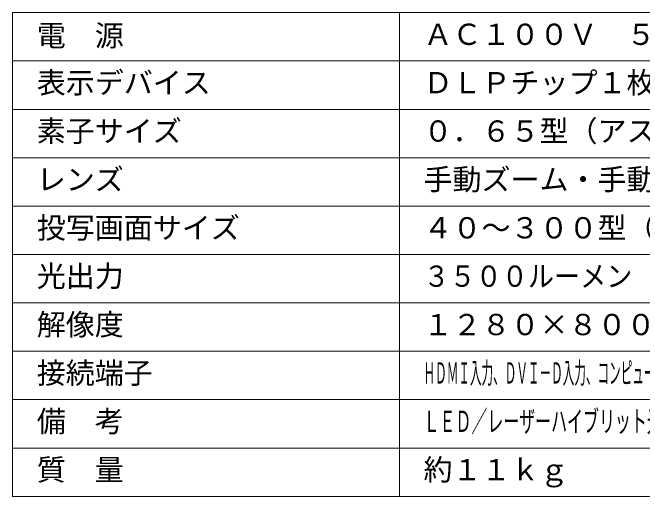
# Model space of a CAD drawing. Units: millimetres, scale not verified. Extents: x -62 to 63, y -57 to 57.
# Drawn here: x -62.5 to 2.6, y -56.5 to -6.5 of the extents above; entities that cross this region are included whole.
import ezdxf
from ezdxf.enums import TextEntityAlignment as Align

# ---------------------------------------------------------------- set-up
doc = ezdxf.new("R2010")
doc.units = ezdxf.units.MM
doc.header["$LTSCALE"] = 0.125
doc.layers.add('0-1_MOJI1', color=7, linetype='Continuous')
doc.layers.add('0-2_WAKU', color=1, linetype='Continuous', lineweight=18)
doc.styles.add('ＭＳ ゴシック', font='')
doc.styles.get('ＭＳ ゴシック').set_extended_font_data('MS Gothic')

msp = doc.modelspace()

# ---------------------------------------------------------------- linework, layer by layer
at = {"layer": '0-2_WAKU', "color": 4}
for p, q in [((62.5049, -6.5124), (-62.4951, -6.5124)), ((-22.4951, -56.5124), (-22.4951, -6.5124))]:
    msp.add_line(p, q, dxfattribs=at)
at = {"layer": '0-2_WAKU'}
for p, q in [((-62.4951, -11.5124), (62.5049, -11.5124)), ((-62.4951, -16.5124), (62.5049, -16.5124)), ((-62.4951, -21.5124), (62.5049, -21.5124)), ((-62.4951, -26.5124), (62.5049, -26.5124)), ((-62.4951, -31.5124), (62.5049, -31.5124)), ((-62.4951, -36.5124), (62.5049, -36.5124)), ((-62.4951, -41.5124), (62.5049, -41.5124)), ((-62.4951, -46.5124), (62.5049, -46.5124)), ((-62.4951, -51.5124), (62.5049, -51.5124))]:
    msp.add_line(p, q, dxfattribs=at)
at = {"layer": '0-2_WAKU', "color": 4}
msp.add_lwpolyline([(-62.4951, -6.5124), (-62.4951, -56.5124), (62.5049, -56.5124)], dxfattribs=at)

# ---------------------------------------------------------------- texts
at = {"layer": '0-1_MOJI1', "style": 'ＭＳ ゴシック'}
for s, p in [('電\u3000源', (-59.9951, -10.6443)), ('ＡＣ１００Ｖ\u3000５０／６０Ｈｚ', (-19.9951, -10.5124)), ('表示デバイス', (-59.9951, -15.5124)), ('ＤＬＰチップ１枚\u3000ＤＬＰ方式', (-19.9951, -15.5124)), ('素子サイズ', (-59.9951, -20.5124)), ('０．６５型（アスペクト比１６：１０）', (-19.9951, -20.5124)), ('レンズ', (-59.9951, -25.5124)), ('手動ズーム・手動フォーカスレンズ', (-19.9951, -25.5124)), ('投写画面サイズ', (-59.9951, -30.5124)), ('４０～３００型（アスペクト比１６：１０）', (-19.9951, -30.5124)), ('光出力', (-59.9951, -35.5124)), ('解像度', (-59.9951, -40.5124)), ('１２８０×８００ドット', (-19.9951, -40.5124)), ('接続端子', (-59.9951, -45.5124)), ('備\u3000考', (-59.9951, -50.5124)), ('質\u3000量', (-59.9951, -55.5124)), ('約１１ｋｇ', (-19.9951, -55.5124))]:
    msp.add_text(s, height=2.199, dxfattribs=at).set_placement(p, align=Align.BOTTOM_LEFT)
for s, width, p in [('３５００ルーメン', 0.9, (-19.9951, -35.5124)), ('ＨＤＭＩ入力、ＤＶＩ－Ｄ入力、コンピューター入力、ビデオ入力、音声入力／出力、シリアル入力、ＬＡＮ、３Ｄ\u3000ＳＹＮＣ出力', 0.4, (-19.9951, -45.5124)), ('ＬＥＤ／レーザーハイブリット光源、ＤＩＧＩＴＡＬ\u3000ＬＩＮＫ（ＬＡＮと共用）、３Ｄ対応', 0.55, (-19.9951, -50.5124))]:
    msp.add_text(s, height=2.199, dxfattribs=dict(at, width=width)).set_placement(p, align=Align.BOTTOM_LEFT)

doc.saveas('drawing.dxf')
